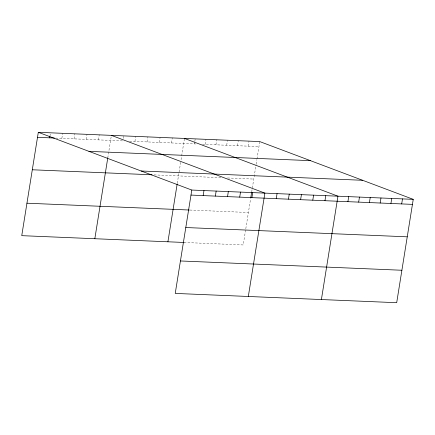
<?xml version="1.0" encoding="UTF-8"?>
<svg xmlns="http://www.w3.org/2000/svg" width="435" height="435" viewBox="0 0 435 435"><rect width="100%" height="100%" fill="white"/><g stroke="black" fill="none" stroke-linecap="round" stroke-linejoin="round"><path stroke-width="0.33" stroke-dasharray="2.17 1.63" d="M49.981 135.954L50.286 134.067M61.862 138.346L62.667 133.322M74.042 138.857L74.847 133.833M86.222 139.369L87.027 134.344M98.402 139.88L99.207 134.855M107.771 157.916L111.387 135.367M123.165 138.39L123.567 135.878M134.942 141.413L135.747 136.389M147.122 141.924L147.927 136.9M159.302 142.435L160.107 137.411M171.482 142.946L172.287 137.917M177.284 183.26L180.857 160.983M181.063 159.683L184.467 138.428M194.418 143.909L194.717 142.022M194.82 141.397L195.223 138.879M205.173 144.36L205.978 139.331M215.929 144.811L216.733 139.782M226.689 145.263L227.494 140.233M237.445 145.714L238.249 140.684M248.2 146.165L249.005 141.136M245.596 230.023L243.208 244.948L184.048 242.464M245.808 228.723L250.652 198.458M251.724 191.77L256.046 164.789M256.15 164.142L256.878 159.596M256.982 158.949L259.76 141.587M55.772 138.091L124.116 140.962M129.527 141.185L195.761 143.969M202.487 144.246L258.955 146.617M154.104 174.886L220.817 177.681M227.538 177.964L253.757 179.068M189.916 210.045L248.401 212.498"/><path stroke-width="0.65" d="M38.307 132.3L191.791 190.051L175.24 293.413L396.693 302.7L413.25 199.344L259.76 141.587L38.307 132.3L21.75 235.656L184.048 242.464M49.682 137.835L49.884 136.579M94.83 238.723L107.771 157.916M167.91 241.789L177.181 183.929M203.167 195.592L203.971 190.563M215.347 196.103L216.151 191.074M227.527 196.615L228.331 191.585M239.707 197.126L240.511 192.096M250.761 197.789L251.615 192.439M251.887 197.637L252.691 192.607M248.32 296.474L264.877 193.118L111.387 135.367M276.247 198.659L277.057 193.629M288.427 199.17L289.237 194.141M300.607 199.681L301.417 194.652M312.787 200.192L313.597 195.163M324.967 200.704L325.777 195.674M321.4 299.541L337.957 196.185L184.467 138.428M347.908 201.666L348.712 196.636M358.663 202.117L359.468 197.088M369.418 202.569L370.223 197.539M380.174 203.02L380.978 197.99M390.929 203.471L391.739 198.442M401.69 203.923L402.495 198.893M37.502 137.324L54.418 138.036M88.957 151.358L310.411 160.651M141.141 170.993L362.6 180.286M32.304 169.775L152.076 174.799M191.791 190.051L413.25 199.344M190.987 195.081L412.445 204.374M26.948 203.205L189.241 210.018M185.788 227.532L407.247 236.819M180.438 260.962L401.891 270.255"/></g></svg>
